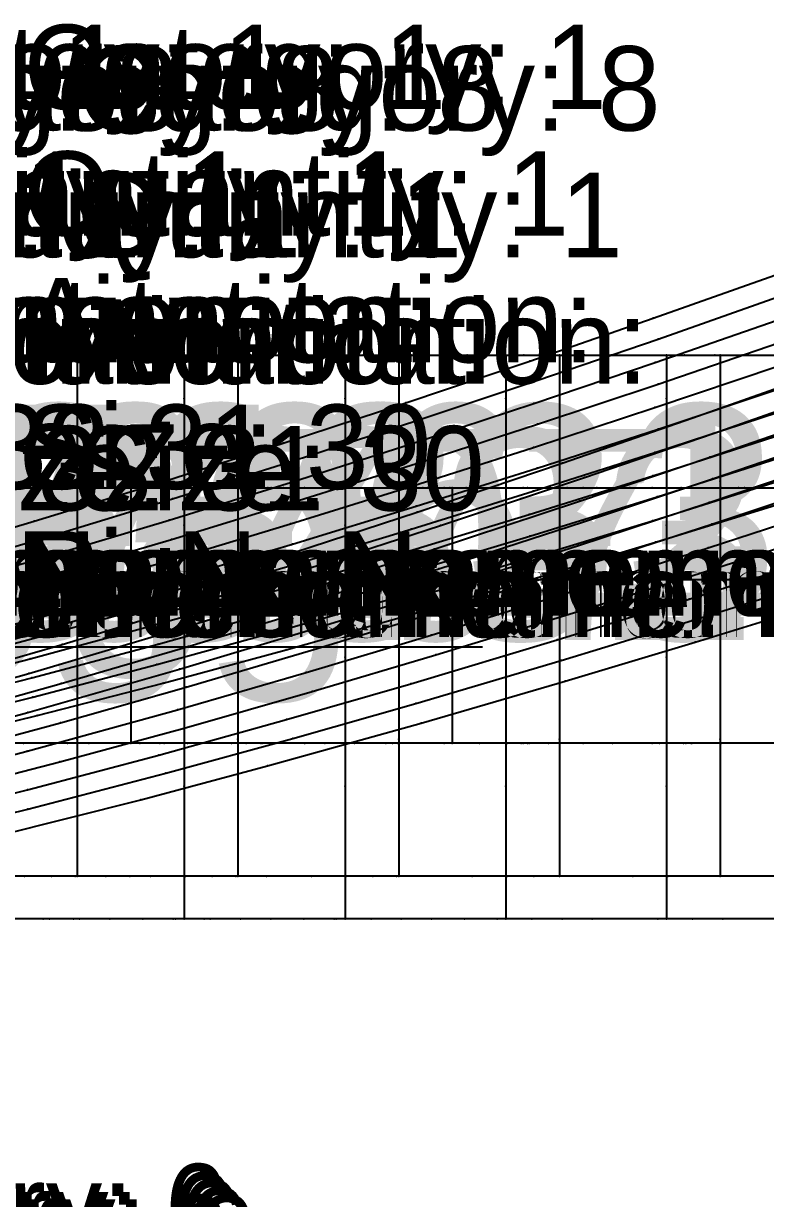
# Model space of a CAD drawing. Extents: x -2408 to 1029, y -526 to 2095.
# Drawn here: x -655.1 to -567.2, y 1499.8 to 1639 of the extents above; entities that cross this region are included whole.
import ezdxf

# ---------------------------------------------------------------- set-up
doc = ezdxf.new("R2010")
doc.units = 0
doc.layers.add('TEXT', color=7, linetype='Continuous')

# ---------------------------------------------------------------- blocks, each defined once
blk = doc.blocks.new('-30')
at = {"layer": '1'}
for points in [[(265.049816, 862.937851), (280.228961, 862.937851), (295.690551, 862.937851), (311.15215, 862.937851), (326.613743, 862.937851), (342.075336, 862.937851), (357.53693, 862.937851), (372.998523, 862.937851)], [(373.938539, 796.135864), (358.470305, 796.135864), (343.002072, 796.135864), (327.873744, 796.135864), (312.405504, 796.135864), (297.001442, 796.135864), (281.533212, 796.135864), (266.529593, 796.135864)], [(-1114.190076, 751.94191), (-1092.013198, 751.94191), (-1076.814892, 751.94191), (-1061.323545, 751.94191), (-1045.571787, 751.94191), (-1029.592137, 751.94191), (-1013.417152, 751.94191), (-997.079352, 751.94191), (-980.611366, 751.94191), (-964.045714, 751.94191), (-947.414953, 751.94191), (-930.753088, 751.94191), (-914.089775, 751.94191), (-897.459017, 751.94191), (-880.893334, 751.94191), (-864.425357, 751.94191), (-848.087603, 751.94191), (-831.912629, 751.94191)], [(-831.912113, 721.699142), (-848.087097, 721.699142), (-864.424898, 721.699142), (-880.892883, 721.699142), (-897.458535, 721.699142), (-914.089296, 721.699142), (-930.751162, 721.699142), (-947.414475, 721.699142), (-964.045232, 721.699142), (-980.610915, 721.699142), (-997.078893, 721.699142), (-1013.416646, 721.699142), (-1029.59162, 721.699142), (-1045.571295, 721.699142), (-1061.323005, 721.699142), (-1076.81434, 721.699142), (-1092.012669, 721.699142), (-1106.885371, 721.699142)]]:
    blk.add_lwpolyline(points, dxfattribs=at)
at = {"layer": '14'}
for points in [[(262.127564, 862.937851), (278.779259, 862.937851), (295.230519, 862.937851), (311.126646, 862.937851), (328.160691, 862.937851), (345.249161, 862.937851), (360.77914, 862.937851), (377.215309, 862.937851)], [(366.870471, 801.215897), (351.951439, 801.215897), (336.068024, 801.215897), (319.824982, 801.215897), (304.404697, 801.215897), (288.227416, 801.215897), (269.265299, 801.215897)], [(-1114.190076, 751.94191), (-1092.013198, 751.94191), (-1076.814892, 751.94191), (-1061.323545, 751.94191), (-1045.571787, 751.94191), (-1029.592137, 751.94191), (-1013.417152, 751.94191), (-997.079352, 751.94191), (-980.611366, 751.94191), (-964.045714, 751.94191), (-947.414953, 751.94191), (-930.753088, 751.94191), (-914.089775, 751.94191), (-897.459017, 751.94191), (-880.893334, 751.94191), (-864.425357, 751.94191), (-848.087603, 751.94191), (-831.912629, 751.94191)], [(-831.912113, 721.699142), (-848.087097, 721.699142), (-864.424898, 721.699142), (-880.892883, 721.699142), (-897.458535, 721.699142), (-914.089296, 721.699142), (-930.751162, 721.699142), (-947.414475, 721.699142), (-964.045232, 721.699142), (-980.610915, 721.699142), (-997.078893, 721.699142), (-1013.416646, 721.699142), (-1029.59162, 721.699142), (-1045.571295, 721.699142), (-1061.323005, 721.699142), (-1076.81434, 721.699142), (-1092.012669, 721.699142), (-1106.885371, 721.699142)]]:
    blk.add_lwpolyline(points, dxfattribs=at)
at = {"layer": '3'}
for p in [(278.779259, 862.937851), (280.228961, 862.937851), (295.230519, 862.937851), (295.690551, 862.937851), (311.126646, 862.937851), (311.15215, 862.937851), (326.613743, 862.937851), (328.160691, 862.937851), (342.075336, 862.937851), (345.249161, 862.937851), (357.53693, 862.937851), (360.77914, 862.937851), (288.227416, 801.215897), (304.404697, 801.215897), (319.824982, 801.215897), (336.068024, 801.215897), (351.951439, 801.215897), (281.533212, 796.135864), (297.001442, 796.135864), (312.405504, 796.135864), (327.873744, 796.135864), (343.002072, 796.135864), (358.470305, 796.135864), (-914.089775, 751.94191), (-914.089775, 751.94191), (-897.459017, 751.94191), (-897.459017, 751.94191), (-880.893334, 751.94191), (-880.893334, 751.94191), (-864.425357, 751.94191), (-864.425357, 751.94191), (-848.087603, 751.94191), (-848.087603, 751.94191), (-930.751162, 721.699142), (-930.751162, 721.699142), (-914.089296, 721.699142), (-914.089296, 721.699142), (-897.458535, 721.699142), (-897.458535, 721.699142), (-880.892883, 721.699142), (-880.892883, 721.699142), (-864.424898, 721.699142), (-864.424898, 721.699142), (-848.087097, 721.699142), (-848.087097, 721.699142)]:
    blk.add_point(p, dxfattribs=at)
at = {"layer": '7'}
for p, q in [((215.32692, 828.394547), (329.993668, 828.394547)), ((-1056.360397, 741.08757), (-819.929733, 741.08757))]:
    blk.add_line(p, q, dxfattribs=at)
at = {"layer": '1'}
for s, p in [('Category: 8', (281.965294, 889.536858)), ('Quantity: 1', (281.965294, 874.536858)), ('Annotation: ', (281.965294, 859.536858)), ('Size: 30', (281.965294, 844.536858)), ('Piece Name: noname', (281.965294, 829.536858)), ('Category: 1', (-930.752125, 796.820526)), ('Quantity: 1', (-930.752125, 781.820526)), ('Annotation: ', (-930.752125, 766.820526)), ('Size: 30', (-930.752125, 751.820526)), ('Piece Name: noname', (-930.752125, 736.820526))]:
    blk.add_text(s, height=10, dxfattribs=at).set_placement(p)
at = {"layer": 'TEXT', "color": 7}
for s, p in [('g07-30', (296.61, 829.2)), ('g06-30', (-926.66, 736.82))]:
    blk.add_text(s, height=25, dxfattribs=at).set_placement(p)
blk = doc.blocks.new(' -30')
at = {"layer": '1'}
blk.add_lwpolyline([(-649.208861, 523.906612), (-633.890515, 525.762597), (-618.92051, 527.71629), (-603.661537, 529.855638), (-588.732149, 532.098872), (-573.547297, 534.538566), (-558.667414, 537.089756), (-543.569914, 539.84678), (-528.749644, 542.724333), (-513.751022, 545.815439), (-499.001795, 549.037525), (-484.120965, 552.4791), (-469.455603, 556.064147), (-454.548477, 559.909352), (-439.976174, 563.854919), (-425.180316, 568.021698), (-410.684444, 572.239876), (-396.225231, 576.580882), (-381.859507, 581.021738)], dxfattribs=at)
at = {"layer": '14'}
blk.add_lwpolyline([(-659.113786, 510.004054), (-643.571804, 511.782803), (-628.045945, 513.703415), (-612.539267, 515.770694), (-597.054901, 517.989429), (-581.59598, 520.364412), (-566.165581, 522.900442), (-550.766837, 525.602311), (-535.40286, 528.474811), (-520.076764, 531.522738), (-504.791664, 534.750885), (-489.550692, 538.164042), (-474.356923, 541.76701), (-457.184765, 546.089388), (-442.170355, 550.084343), (-423.963504, 555.161139), (-406.897577, 560.120217), (-391.526947, 564.736521), (-376.100539, 569.506744)], dxfattribs=at)
at = {"layer": '3'}
for p in [(-396.225231, 576.580882), (-410.684444, 572.239876), (-425.180316, 568.021698), (-439.976174, 563.854919), (-391.526947, 564.736521), (-454.548477, 559.909352), (-406.897577, 560.120217), (-469.455603, 556.064147), (-423.963504, 555.161139), (-442.170355, 550.084343), (-457.184765, 546.089388)]:
    blk.add_point(p, dxfattribs=at)
at = {"layer": '1'}
blk.add_text('Category: 6', height=10, dxfattribs=at).set_placement((-183.792973, 1064.64222))
blk = doc.blocks.new('-31')
at = {"layer": '1'}
for points in [[(280.228961, 862.937851), (295.690551, 862.937851), (311.15215, 862.937851), (326.613743, 862.937851), (342.075336, 862.937851), (357.53693, 862.937851), (372.998523, 862.937851), (389.915314, 862.937851)], [(388.873247, 796.135864), (373.938539, 796.135864), (358.470305, 796.135864), (343.002072, 796.135864), (327.873744, 796.135864), (312.405504, 796.135864), (297.001442, 796.135864), (281.533212, 796.135864)], [(-1123.413024, 751.94191), (-1102.424193, 751.94191), (-1080.742092, 751.94191), (-1058.470714, 751.94191), (-1043.34713, 751.94191), (-1028.038639, 751.94191), (-1012.576089, 751.94191), (-996.990331, 751.94191), (-981.312101, 751.94191), (-965.572287, 751.94191), (-949.803038, 751.94191), (-934.032378, 751.94191), (-918.292531, 751.94191), (-902.614345, 751.94191), (-887.028557, 751.94191), (-871.566055, 751.94191), (-856.257575, 751.94191), (-841.133967, 751.94191)], [(-841.133478, 721.699142), (-856.25706, 721.699142), (-871.56555, 721.699142), (-887.028099, 721.699142), (-902.613857, 721.699142), (-918.292087, 721.699142), (-934.0319, 721.699142), (-949.801149, 721.699142), (-965.571809, 721.699142), (-981.311657, 721.699142), (-996.989843, 721.699142), (-1012.575631, 721.699142), (-1028.038135, 721.699142), (-1043.346616, 721.699142), (-1058.470225, 721.699142), (-1073.378115, 721.699142), (-1095.268179, 721.699142), (-1116.499605, 721.699142)]]:
    blk.add_lwpolyline(points, dxfattribs=at)
at = {"layer": '14'}
for points in [[(278.779259, 862.937851), (295.230519, 862.937851), (311.126646, 862.937851), (328.160691, 862.937851), (345.249161, 862.937851), (360.77914, 862.937851), (377.215309, 862.937851), (377.215309, 847.996178), (377.215309, 832.799586), (377.215309, 817.432813), (377.215309, 801.215897), (366.870471, 801.215897), (351.951439, 801.215897), (336.068024, 801.215897), (319.824982, 801.215897), (304.404697, 801.215897), (288.227416, 801.215897)], [(-1123.413024, 751.94191), (-1102.424193, 751.94191), (-1080.742092, 751.94191), (-1058.470714, 751.94191), (-1043.34713, 751.94191), (-1028.038639, 751.94191), (-1012.576089, 751.94191), (-996.990331, 751.94191), (-981.312101, 751.94191), (-965.572287, 751.94191), (-949.803038, 751.94191), (-934.032378, 751.94191), (-918.292531, 751.94191), (-902.614345, 751.94191), (-887.028557, 751.94191), (-871.566055, 751.94191), (-856.257575, 751.94191), (-841.133967, 751.94191)], [(-841.133478, 721.699142), (-856.25706, 721.699142), (-871.56555, 721.699142), (-887.028099, 721.699142), (-902.613857, 721.699142), (-918.292087, 721.699142), (-934.0319, 721.699142), (-949.801149, 721.699142), (-965.571809, 721.699142), (-981.311657, 721.699142), (-996.989843, 721.699142), (-1012.575631, 721.699142), (-1028.038135, 721.699142), (-1043.346616, 721.699142), (-1058.470225, 721.699142), (-1073.378115, 721.699142), (-1095.268179, 721.699142), (-1116.499605, 721.699142)]]:
    blk.add_lwpolyline(points, dxfattribs=at)
at = {"layer": '2'}
for p in [(377.215309, 862.937851), (377.215309, 801.215897)]:
    blk.add_point(p, dxfattribs=at)
at = {"layer": '3'}
for p in [(295.230519, 862.937851), (295.690551, 862.937851), (311.126646, 862.937851), (311.15215, 862.937851), (326.613743, 862.937851), (328.160691, 862.937851), (342.075336, 862.937851), (345.249161, 862.937851), (357.53693, 862.937851), (360.77914, 862.937851), (372.998523, 862.937851), (377.215309, 847.996178), (377.215309, 832.799586), (377.215309, 817.432813), (304.404697, 801.215897), (319.824982, 801.215897), (336.068024, 801.215897), (351.951439, 801.215897), (366.870471, 801.215897), (297.001442, 796.135864), (312.405504, 796.135864), (327.873744, 796.135864), (343.002072, 796.135864), (358.470305, 796.135864), (373.938539, 796.135864), (-918.292531, 751.94191), (-918.292531, 751.94191), (-902.614345, 751.94191), (-902.614345, 751.94191), (-887.028557, 751.94191), (-887.028557, 751.94191), (-871.566055, 751.94191), (-871.566055, 751.94191), (-856.257575, 751.94191), (-856.257575, 751.94191), (-918.292087, 721.699142), (-918.292087, 721.699142), (-902.613857, 721.699142), (-902.613857, 721.699142), (-887.028099, 721.699142), (-887.028099, 721.699142), (-871.56555, 721.699142), (-871.56555, 721.699142), (-856.25706, 721.699142), (-856.25706, 721.699142)]:
    blk.add_point(p, dxfattribs=at)
at = {"layer": '7'}
for p, q in [((215.32692, 828.394547), (329.993668, 828.394547)), ((-1056.360397, 741.08757), (-819.929733, 741.08757))]:
    blk.add_line(p, q, dxfattribs=at)
at = {"layer": '1'}
for s, p in [('Category: 8', (281.965294, 889.536858)), ('Quantity: 1', (281.965294, 874.536858)), ('Annotation: ', (281.965294, 859.536858)), ('Size: 31', (281.965294, 844.536858)), ('Piece Name: noname', (281.965294, 829.536858)), ('Category: 1', (-949.802113, 796.820526)), ('Quantity: 1', (-949.802113, 781.820526)), ('Annotation: ', (-949.802113, 766.820526)), ('Size: 31', (-949.802113, 751.820526)), ('Piece Name: noname', (-949.802113, 736.820526))]:
    blk.add_text(s, height=10, dxfattribs=at).set_placement(p)
at = {"layer": 'TEXT', "color": 7}
for s, p in [('g07-31', (296.61, 829.2)), ('g06-31', (-945.65, 736.82))]:
    blk.add_text(s, height=25, dxfattribs=at).set_placement(p)
blk = doc.blocks.new(' -31')
at = {"layer": '1'}
blk.add_lwpolyline([(-651.154775, 525.806184), (-635.87252, 527.696718), (-620.652663, 529.727222), (-605.429271, 531.910601), (-590.252871, 534.244037), (-575.102924, 536.734785), (-559.979017, 539.387488), (-544.915761, 542.200264), (-529.85457, 545.188645), (-514.889655, 548.337808), (-499.902464, 551.677656), (-484.878721, 555.219943), (-469.97898, 558.931053), (-455.304402, 562.781466), (-440.500104, 566.855428), (-425.978798, 571.006232), (-411.251189, 575.350242), (-396.56392, 579.82764), (-382.185382, 584.356341)], dxfattribs=at)
at = {"layer": '14'}
blk.add_lwpolyline([(-656.373484, 512.409613), (-640.73598, 514.280458), (-625.116259, 516.301159), (-609.517494, 518.475899), (-593.942802, 520.808865), (-578.395356, 523.304239), (-562.878326, 525.966201), (-547.394831, 528.798939), (-531.94806, 531.806631), (-516.541131, 534.993468), (-501.177216, 538.363629), (-485.859486, 541.921293), (-470.59106, 545.670651), (-454.24103, 549.918212), (-439.194003, 554.031898), (-424.584246, 558.187979), (-407.376708, 563.262602), (-391.867228, 567.987858), (-376.291118, 572.871899)], dxfattribs=at)
at = {"layer": '3'}
for p in [(-396.56392, 579.82764), (-411.251189, 575.350242), (-425.978798, 571.006232), (-391.867228, 567.987858), (-440.500104, 566.855428), (-455.304402, 562.781466), (-407.376708, 563.262602), (-469.97898, 558.931053), (-424.584246, 558.187979), (-439.194003, 554.031898), (-454.24103, 549.918212), (-470.59106, 545.670651)]:
    blk.add_point(p, dxfattribs=at)
at = {"layer": '1'}
blk.add_text('Category: 6', height=10, dxfattribs=at).set_placement((-183.878193, 1063.670692))
blk = doc.blocks.new('-32')
at = {"layer": '1'}
for points in [[(311.15215, 862.937851), (326.613743, 862.937851), (342.075336, 862.937851), (357.53693, 862.937851), (372.998523, 862.937851), (389.915314, 862.937851), (389.915314, 857.800995), (389.915314, 842.804498), (389.915314, 827.142804), (389.915314, 811.875361), (389.915314, 796.135864), (388.873247, 796.135864), (373.938539, 796.135864), (358.470305, 796.135864), (343.002072, 796.135864), (327.873744, 796.135864), (312.405504, 796.135864)], [(-1248.531503, 751.94191), (-1232.212209, 751.94191), (-1213.509337, 751.94191), (-1198.05785, 751.94191), (-1181.494526, 751.94191), (-1163.917442, 751.94191), (-1145.424717, 751.94191), (-1126.114456, 751.94191), (-1106.084764, 751.94191), (-1085.433746, 751.94191), (-1064.259507, 751.94191), (-1042.660152, 751.94191), (-1020.733787, 751.94191), (-998.578515, 751.94191), (-976.292444, 751.94191), (-953.975048, 751.94191), (-931.721682, 751.94191), (-909.631823, 751.94191), (-887.803574, 751.94191), (-866.335077, 751.94191), (-845.32436, 751.94191), (-824.869566, 751.94191)], [(-831.619445, 721.699142), (-852.270461, 721.699142), (-873.444698, 721.699142), (-895.044051, 721.699142), (-916.970415, 721.699142), (-939.125686, 721.699142), (-961.411757, 721.699142), (-983.729153, 721.699142), (-1005.982519, 721.699142), (-1028.072379, 721.699142), (-1049.900629, 721.699142), (-1071.369129, 721.699142), (-1092.379847, 721.699142), (-1112.834644, 721.699142), (-1132.635414, 721.699142), (-1151.684055, 721.699142), (-1169.882461, 721.699142), (-1187.13253, 721.699142), (-1203.336157, 721.699142), (-1218.395238, 721.699142), (-1236.524046, 721.699142), (-1252.211155, 721.699142)]]:
    blk.add_lwpolyline(points, dxfattribs=at)
at = {"layer": '14'}
for points in [[(311.126646, 862.937851), (328.160691, 862.937851), (345.249161, 862.937851), (360.77914, 862.937851), (377.215309, 862.937851), (377.215309, 847.996178), (377.215309, 832.799586), (377.215309, 817.432813), (377.215309, 801.215897), (366.870471, 801.215897), (351.951439, 801.215897), (336.068024, 801.215897), (319.824982, 801.215897), (304.404697, 801.215897)], [(-1248.531503, 751.94191), (-1232.212209, 751.94191), (-1213.509337, 751.94191), (-1198.05785, 751.94191), (-1181.494526, 751.94191), (-1163.917442, 751.94191), (-1145.424717, 751.94191), (-1126.114456, 751.94191), (-1106.084764, 751.94191), (-1085.433746, 751.94191), (-1064.259507, 751.94191), (-1042.660152, 751.94191), (-1020.733787, 751.94191), (-998.578515, 751.94191), (-976.292444, 751.94191), (-953.975048, 751.94191), (-931.721682, 751.94191), (-909.631823, 751.94191), (-887.803574, 751.94191), (-866.335077, 751.94191), (-845.32436, 751.94191), (-824.869566, 751.94191)], [(-831.619445, 721.699142), (-852.270461, 721.699142), (-873.444698, 721.699142), (-895.044051, 721.699142), (-916.970415, 721.699142), (-939.125686, 721.699142), (-961.411757, 721.699142), (-983.729153, 721.699142), (-1005.982519, 721.699142), (-1028.072379, 721.699142), (-1049.900629, 721.699142), (-1071.369129, 721.699142), (-1092.379847, 721.699142), (-1112.834644, 721.699142), (-1132.635414, 721.699142), (-1151.684055, 721.699142), (-1169.882461, 721.699142), (-1187.13253, 721.699142), (-1203.336157, 721.699142), (-1218.395238, 721.699142), (-1236.524046, 721.699142), (-1252.211155, 721.699142)]]:
    blk.add_lwpolyline(points, dxfattribs=at)
at = {"layer": '2'}
for p in [(377.215309, 862.937851), (389.915314, 862.937851), (377.215309, 801.215897), (389.915314, 796.135864)]:
    blk.add_point(p, dxfattribs=at)
at = {"layer": '3'}
for p in [(326.613743, 862.937851), (328.160691, 862.937851), (342.075336, 862.937851), (345.249161, 862.937851), (357.53693, 862.937851), (360.77914, 862.937851), (372.998523, 862.937851), (389.915314, 857.800995), (377.215309, 847.996178), (389.915314, 842.804498), (377.215309, 832.799586), (389.915314, 827.142804), (377.215309, 817.432813), (389.915314, 811.875361), (319.824982, 801.215897), (336.068024, 801.215897), (351.951439, 801.215897), (366.870471, 801.215897), (327.873744, 796.135864), (343.002072, 796.135864), (358.470305, 796.135864), (373.938539, 796.135864), (388.873247, 796.135864), (-909.631823, 751.94191), (-909.631823, 751.94191), (-887.803574, 751.94191), (-887.803574, 751.94191), (-866.335077, 751.94191), (-866.335077, 751.94191), (-845.32436, 751.94191), (-845.32436, 751.94191), (-916.970415, 721.699142), (-916.970415, 721.699142), (-895.044051, 721.699142), (-895.044051, 721.699142), (-873.444698, 721.699142), (-873.444698, 721.699142), (-852.270461, 721.699142), (-852.270461, 721.699142)]:
    blk.add_point(p, dxfattribs=at)
at = {"layer": '7'}
for p, q in [((215.32692, 828.394547), (329.993668, 828.394547)), ((-1056.360397, 741.08757), (-819.929733, 741.08757))]:
    blk.add_line(p, q, dxfattribs=at)
at = {"layer": '1'}
for s, p in [('Category: 8', (281.965294, 889.536858)), ('Quantity: 1', (281.965294, 874.536858)), ('Annotation: ', (281.965294, 859.536858)), ('Size: 32', (281.965294, 844.536858)), ('Piece Name: noname', (281.965294, 829.536858)), ('Category: 1', (-968.852119, 796.820526)), ('Quantity: 1', (-968.852119, 781.820526)), ('Annotation: ', (-968.852119, 766.820526)), ('Size: 32', (-968.852119, 751.820526)), ('Piece Name: noname', (-968.852119, 736.820526))]:
    blk.add_text(s, height=10, dxfattribs=at).set_placement(p)
at = {"layer": 'TEXT', "color": 7}
for s, p in [('g07-32', (296.61, 829.2)), ('g06-32', (-964.38, 736.82))]:
    blk.add_text(s, height=25, dxfattribs=at).set_placement(p)
blk = doc.blocks.new(' -32')
at = {"layer": '1'}
blk.add_lwpolyline([(-649.139851, 528.182656), (-634.150362, 530.111492), (-619.009776, 532.210167), (-604.077291, 534.432251), (-588.982202, 536.836607), (-574.121179, 539.363382), (-559.080352, 542.086794), (-544.303937, 544.929842), (-529.327109, 547.985798), (-514.646935, 551.156349), (-499.744754, 554.557768), (-484.923849, 558.130065), (-470.109178, 561.89478), (-455.145661, 565.896072), (-440.426945, 570.019091), (-425.752029, 574.287012), (-411.111505, 578.68026), (-396.005886, 583.354368), (-381.573016, 587.948533)], dxfattribs=at)
at = {"layer": '14'}
blk.add_lwpolyline([(-657.517396, 514.379515), (-641.780503, 516.307703), (-626.062394, 518.392526), (-610.366238, 520.637565), (-594.69526, 523.046393), (-579.05261, 525.622594), (-563.441513, 528.369741), (-547.865121, 531.291418), (-532.326638, 534.391201), (-516.829273, 537.672665), (-501.376174, 541.139395), (-485.970568, 544.794962), (-470.615604, 548.642953), (-455.067111, 552.753933), (-439.921329, 556.958915), (-425.203463, 561.209014), (-407.855049, 566.400333), (-392.207183, 571.23579), (-376.481646, 576.235103)], dxfattribs=at)
at = {"layer": '3'}
for p in [(-396.005886, 583.354368), (-411.111505, 578.68026), (-425.752029, 574.287012), (-392.207183, 571.23579), (-440.426945, 570.019091), (-455.145661, 565.896072), (-407.855049, 566.400333), (-470.109178, 561.89478), (-425.203463, 561.209014), (-439.921329, 556.958915), (-455.067111, 552.753933), (-470.615604, 548.642953)]:
    blk.add_point(p, dxfattribs=at)
at = {"layer": '1'}
blk.add_text('Category: 6', height=10, dxfattribs=at).set_placement((-183.890915, 1062.856483))
blk = doc.blocks.new('-33')
at = {"layer": '1'}
for points in [[(326.613743, 862.937851), (342.075336, 862.937851), (357.53693, 862.937851), (372.998523, 862.937851), (389.915314, 862.937851), (389.915314, 857.800995), (389.915314, 842.804498), (389.915314, 827.142804), (389.915314, 811.875361), (389.915314, 796.135864), (388.873247, 796.135864), (373.938539, 796.135864), (358.470305, 796.135864), (343.002072, 796.135864), (327.873744, 796.135864)], [(-1247.187721, 751.94191), (-1231.266954, 751.94191), (-1213.160278, 751.94191), (-1193.086281, 751.94191), (-1176.871221, 751.94191), (-1159.764718, 751.94191), (-1141.858993, 751.94191), (-1123.246262, 751.94191), (-1104.018745, 751.94191), (-1084.268661, 751.94191), (-1064.088228, 751.94191), (-1043.569664, 751.94191), (-1022.80519, 751.94191), (-1001.887022, 751.94191), (-980.908639, 751.94191), (-959.959737, 751.94191), (-939.133791, 751.94191), (-918.52302, 751.94191), (-898.21964, 751.94191), (-878.31587, 751.94191), (-858.903928, 751.94191), (-840.07603, 751.94191)], [(-833.945249, 721.699142), (-852.557982, 721.699142), (-871.785501, 721.699142), (-891.535587, 721.699142), (-911.716022, 721.699142), (-932.234587, 721.699142), (-952.999062, 721.699142), (-973.917231, 721.699142), (-994.895614, 721.699142), (-1015.844515, 721.699142), (-1036.67046, 721.699142), (-1057.28123, 721.699142), (-1077.584608, 721.699142), (-1097.488376, 721.699142), (-1116.900317, 721.699142), (-1135.728212, 721.699142), (-1153.879844, 721.699142), (-1171.262995, 721.699142), (-1187.785419, 721.699142), (-1203.354985, 721.699142), (-1222.472649, 721.699142), (-1239.513755, 721.699142)]]:
    blk.add_lwpolyline(points, dxfattribs=at)
at = {"layer": '14'}
for points in [[(328.160691, 862.937851), (345.249161, 862.937851), (360.77914, 862.937851), (377.215309, 862.937851), (377.215309, 847.996178), (377.215309, 832.799586), (377.215309, 817.432813), (377.215309, 801.215897), (366.870471, 801.215897), (351.951439, 801.215897), (336.068024, 801.215897), (319.824982, 801.215897)], [(-1247.187721, 751.94191), (-1231.266954, 751.94191), (-1213.160278, 751.94191), (-1193.086281, 751.94191), (-1176.871221, 751.94191), (-1159.764718, 751.94191), (-1141.858993, 751.94191), (-1123.246262, 751.94191), (-1104.018745, 751.94191), (-1084.268661, 751.94191), (-1064.088228, 751.94191), (-1043.569664, 751.94191), (-1022.80519, 751.94191), (-1001.887022, 751.94191), (-980.908639, 751.94191), (-959.959737, 751.94191), (-939.133791, 751.94191), (-918.52302, 751.94191), (-898.21964, 751.94191), (-878.31587, 751.94191), (-858.903928, 751.94191), (-840.07603, 751.94191)], [(-833.945249, 721.699142), (-852.557982, 721.699142), (-871.785501, 721.699142), (-891.535587, 721.699142), (-911.716022, 721.699142), (-932.234587, 721.699142), (-952.999062, 721.699142), (-973.917231, 721.699142), (-994.895614, 721.699142), (-1015.844515, 721.699142), (-1036.67046, 721.699142), (-1057.28123, 721.699142), (-1077.584608, 721.699142), (-1097.488376, 721.699142), (-1116.900317, 721.699142), (-1135.728212, 721.699142), (-1153.879844, 721.699142), (-1171.262995, 721.699142), (-1187.785419, 721.699142), (-1203.354985, 721.699142), (-1222.472649, 721.699142), (-1239.513755, 721.699142)]]:
    blk.add_lwpolyline(points, dxfattribs=at)
at = {"layer": '2'}
for p in [(377.215309, 862.937851), (389.915314, 862.937851), (377.215309, 801.215897), (389.915314, 796.135864)]:
    blk.add_point(p, dxfattribs=at)
at = {"layer": '3'}
for p in [(342.075336, 862.937851), (345.249161, 862.937851), (357.53693, 862.937851), (360.77914, 862.937851), (372.998523, 862.937851), (389.915314, 857.800995), (377.215309, 847.996178), (389.915314, 842.804498), (377.215309, 832.799586), (389.915314, 827.142804), (377.215309, 817.432813), (389.915314, 811.875361), (336.068024, 801.215897), (351.951439, 801.215897), (366.870471, 801.215897), (343.002072, 796.135864), (358.470305, 796.135864), (373.938539, 796.135864), (388.873247, 796.135864), (-918.52302, 751.94191), (-918.52302, 751.94191), (-898.21964, 751.94191), (-898.21964, 751.94191), (-878.31587, 751.94191), (-878.31587, 751.94191), (-858.903928, 751.94191), (-858.903928, 751.94191), (-911.716022, 721.699142), (-911.716022, 721.699142), (-891.535587, 721.699142), (-891.535587, 721.699142), (-871.785501, 721.699142), (-871.785501, 721.699142), (-852.557982, 721.699142), (-852.557982, 721.699142)]:
    blk.add_point(p, dxfattribs=at)
at = {"layer": '7'}
blk.add_line((-1056.360397, 741.08757), (-819.929733, 741.08757), dxfattribs=at)
at = {"layer": '1'}
for s, p in [('Category: 8', (281.965294, 889.536858)), ('Quantity: 1', (281.965294, 874.536858)), ('Annotation: ', (281.965294, 859.536858)), ('Piece Name: noname', (281.965294, 829.536858)), ('Category: 1', (-987.902107, 796.820526)), ('Quantity: 1', (-987.902107, 781.820526)), ('Annotation: ', (-987.902107, 766.820526)), ('Piece Name: noname', (-987.902107, 736.820526))]:
    blk.add_text(s, height=10, dxfattribs=at).set_placement(p)
at = {"layer": 'TEXT', "color": 7}
for s, p in [('g07-33', (296.61, 829.2)), ('g06-33', (-983.58, 736.82))]:
    blk.add_text(s, height=25, dxfattribs=at).set_placement(p)
blk = doc.blocks.new(' -33')
at = {"layer": '1'}
blk.add_lwpolyline([(-649.990129, 530.206271), (-634.87659, 532.200036), (-619.678619, 534.361611), (-604.621843, 536.66174), (-589.472142, 539.139281), (-574.486704, 541.754952), (-559.394069, 544.55936), (-544.493424, 547.499871), (-529.467563, 550.642369), (-514.66381, 553.916632), (-499.714941, 557.407314), (-485.140691, 560.995245), (-470.280658, 564.846675), (-455.354853, 568.910384), (-440.591216, 573.115335), (-425.866914, 577.467939), (-411.182583, 581.942757), (-396.535575, 586.537491), (-382.080709, 591.199452)], dxfattribs=at)
at = {"layer": '14'}
blk.add_lwpolyline([(-654.69599, 516.820569), (-638.864855, 518.845875), (-623.05426, 521.035824), (-607.26745, 523.393327), (-591.507635, 525.921302), (-575.778022, 528.622667), (-560.081877, 531.500329), (-544.422408, 534.557207), (-528.802823, 537.79622), (-513.226389, 541.220273), (-497.696293, 544.83229), (-482.215802, 548.635178), (-466.788106, 552.631858), (-452.056865, 556.645528), (-436.889886, 560.966422), (-422.215828, 565.304088), (-405.021057, 570.560294), (-389.645603, 575.405498), (-374.417217, 580.335224)], dxfattribs=at)
at = {"layer": '3'}
for p in [(-396.535575, 586.537491), (-411.182583, 581.942757), (-425.866914, 577.467939), (-389.645603, 575.405498), (-440.591216, 573.115335), (-405.021057, 570.560294), (-455.354853, 568.910384), (-422.215828, 565.304088), (-470.280658, 564.846675), (-436.889886, 560.966422), (-452.056865, 556.645528), (-466.788106, 552.631858)]:
    blk.add_point(p, dxfattribs=at)
at = {"layer": '1'}
blk.add_text('Category: 6', height=10, dxfattribs=at).set_placement((-183.856316, 1062.000656))
blk = doc.blocks.new('-34')
at = {"layer": '1'}
for points in [[(342.075336, 862.937851), (357.53693, 862.937851), (372.998523, 862.937851), (389.915314, 862.937851), (389.915314, 857.800995), (389.915314, 842.804498), (389.915314, 827.142804), (389.915314, 811.875361), (389.915314, 796.135864), (388.873247, 796.135864), (373.938539, 796.135864), (358.470305, 796.135864), (343.002072, 796.135864)], [(-1249.687567, 751.94191), (-1230.729139, 751.94191), (-1213.298577, 751.94191), (-1194.077439, 751.94191), (-1178.609608, 751.94191), (-1162.336014, 751.94191), (-1145.342988, 751.94191), (-1127.716863, 751.94191), (-1109.543971, 751.94191), (-1090.910644, 751.94191), (-1071.903216, 751.94191), (-1052.608018, 751.94191), (-1033.111383, 751.94191), (-1013.499643, 751.94191), (-993.860274, 751.94191), (-974.277315, 751.94191), (-954.838242, 751.94191), (-935.629386, 751.94191), (-916.737079, 751.94191), (-898.247652, 751.94191), (-880.247437, 751.94191), (-862.822765, 751.94191), (-846.059967, 751.94191), (-830.045376, 751.94191)], [(-835.294658, 721.699142), (-851.568252, 721.699142), (-868.561278, 721.699142), (-886.187404, 721.699142), (-904.360296, 721.699142), (-922.993622, 721.699142), (-942.00105, 721.699142), (-961.296248, 721.699142), (-980.792884, 721.699142), (-1000.404624, 721.699142), (-1020.043993, 721.699142), (-1039.626952, 721.699142), (-1059.066025, 721.699142), (-1078.27488, 721.699142), (-1097.167187, 721.699142), (-1115.656614, 721.699142), (-1133.656829, 721.699142), (-1151.081501, 721.699142), (-1167.844299, 721.699142), (-1183.85889, 721.699142), (-1199.038944, 721.699142), (-1217.831649, 721.699142), (-1234.782566, 721.699142), (-1249.687156, 721.699142)]]:
    blk.add_lwpolyline(points, dxfattribs=at)
at = {"layer": '14'}
for points in [[(345.249161, 862.937851), (360.77914, 862.937851), (377.215309, 862.937851), (377.215309, 847.996178), (377.215309, 832.799586), (377.215309, 817.432813), (377.215309, 801.215897), (366.870471, 801.215897), (351.951439, 801.215897), (336.068024, 801.215897)], [(-1249.687567, 751.94191), (-1230.729139, 751.94191), (-1213.298577, 751.94191), (-1194.077439, 751.94191), (-1178.609608, 751.94191), (-1162.336014, 751.94191), (-1145.342988, 751.94191), (-1127.716863, 751.94191), (-1109.543971, 751.94191), (-1090.910644, 751.94191), (-1071.903216, 751.94191), (-1052.608018, 751.94191), (-1033.111383, 751.94191), (-1013.499643, 751.94191), (-993.860274, 751.94191), (-974.277315, 751.94191), (-954.838242, 751.94191), (-935.629386, 751.94191), (-916.737079, 751.94191), (-898.247652, 751.94191), (-880.247437, 751.94191), (-862.822765, 751.94191), (-846.059967, 751.94191), (-830.045376, 751.94191)], [(-835.294658, 721.699142), (-851.568252, 721.699142), (-868.561278, 721.699142), (-886.187404, 721.699142), (-904.360296, 721.699142), (-922.993622, 721.699142), (-942.00105, 721.699142), (-961.296248, 721.699142), (-980.792884, 721.699142), (-1000.404624, 721.699142), (-1020.043993, 721.699142), (-1039.626952, 721.699142), (-1059.066025, 721.699142), (-1078.27488, 721.699142), (-1097.167187, 721.699142), (-1115.656614, 721.699142), (-1133.656829, 721.699142), (-1151.081501, 721.699142), (-1167.844299, 721.699142), (-1183.85889, 721.699142), (-1199.038944, 721.699142), (-1217.831649, 721.699142), (-1234.782566, 721.699142), (-1249.687156, 721.699142)]]:
    blk.add_lwpolyline(points, dxfattribs=at)
at = {"layer": '2'}
for p in [(377.215309, 862.937851), (389.915314, 862.937851), (377.215309, 801.215897), (389.915314, 796.135864)]:
    blk.add_point(p, dxfattribs=at)
at = {"layer": '3'}
for p in [(357.53693, 862.937851), (360.77914, 862.937851), (372.998523, 862.937851), (389.915314, 857.800995), (377.215309, 847.996178), (389.915314, 842.804498), (377.215309, 832.799586), (389.915314, 827.142804), (377.215309, 817.432813), (389.915314, 811.875361), (351.951439, 801.215897), (366.870471, 801.215897), (358.470305, 796.135864), (373.938539, 796.135864), (388.873247, 796.135864), (-916.737079, 751.94191), (-916.737079, 751.94191), (-898.247652, 751.94191), (-898.247652, 751.94191), (-880.247437, 751.94191), (-880.247437, 751.94191), (-862.822765, 751.94191), (-862.822765, 751.94191), (-846.059967, 751.94191), (-846.059967, 751.94191), (-922.993622, 721.699142), (-922.993622, 721.699142), (-904.360296, 721.699142), (-904.360296, 721.699142), (-886.187404, 721.699142), (-886.187404, 721.699142), (-868.561278, 721.699142), (-868.561278, 721.699142), (-851.568252, 721.699142), (-851.568252, 721.699142)]:
    blk.add_point(p, dxfattribs=at)
at = {"layer": '7'}
blk.add_line((-1056.360397, 741.08757), (-819.929733, 741.08757), dxfattribs=at)
at = {"layer": '1'}
for p in [(281.965294, 829.536858), (-1006.952133, 736.820526)]:
    blk.add_text('Piece Name: noname', height=10, dxfattribs=at).set_placement(p)
at = {"layer": 'TEXT', "color": 7}
for s, p in [('g07-34', (296.61, 829.2)), ('g06-34', (-1002.78, 736.82))]:
    blk.add_text(s, height=25, dxfattribs=at).set_placement(p)
blk = doc.blocks.new(' -34')
at = {"layer": '1'}
blk.add_lwpolyline([(-647.039377, 532.7259), (-631.96861, 534.801667), (-617.000187, 537.021439), (-601.984106, 539.409805), (-587.066038, 541.945993), (-572.11953, 544.653666), (-557.260277, 547.514416), (-542.397202, 550.548084), (-527.605879, 553.741685), (-512.839007, 557.107352), (-498.125376, 560.641724), (-483.576454, 564.319484), (-468.950999, 568.203136), (-454.080786, 572.34349), (-439.550443, 576.567813), (-425.142597, 580.902553), (-410.686819, 585.376287), (-396.269689, 589.97212), (-381.667673, 594.771247)], dxfattribs=at)
at = {"layer": '14'}
blk.add_lwpolyline([(-659.793142, 518.29591), (-643.858401, 520.337165), (-627.944424, 522.549602), (-612.054453, 524.93548), (-596.191784, 527.49705), (-580.359642, 530.236575), (-564.561326, 533.156303), (-548.800057, 536.258498), (-533.079135, 539.545409), (-517.401782, 543.0193), (-501.771298, 546.682419), (-486.190923, 550.537026), (-470.663901, 554.585382), (-452.853805, 559.489822), (-437.587211, 563.90455), (-422.804921, 568.338224), (-405.470242, 573.712695), (-389.958744, 578.668471), (-374.585747, 583.71206)], dxfattribs=at)
at = {"layer": '3'}
for p in [(-396.269689, 589.97212), (-410.686819, 585.376287), (-425.142597, 580.902553), (-389.958744, 578.668471), (-439.550443, 576.567813), (-405.470242, 573.712695), (-454.080786, 572.34349), (-468.950999, 568.203136), (-422.804921, 568.338224), (-437.587211, 563.90455), (-452.853805, 559.489822), (-470.663901, 554.585382)]:
    blk.add_point(p, dxfattribs=at)
at = {"layer": '1'}
blk.add_text('Category: 6', height=10, dxfattribs=at).set_placement((-183.856564, 1061.177269))
blk = doc.blocks.new('-35')
at = {"layer": '1'}
for points in [[(357.53693, 862.937851), (372.998523, 862.937851), (389.915314, 862.937851), (389.915314, 857.800995), (389.915314, 842.804498), (389.915314, 827.142804), (389.915314, 811.875361), (389.915314, 796.135864), (388.873247, 796.135864), (373.938539, 796.135864), (358.470305, 796.135864)], [(-1115.855149, 751.94191), (-1098.367142, 751.94191), (-1080.557355, 751.94191), (-1062.506235, 751.94191), (-1044.294227, 751.94191), (-1026.002846, 751.94191), (-1007.710398, 751.94191), (-989.498396, 751.94191), (-971.447284, 751.94191), (-953.637507, 751.94191), (-936.149512, 751.94191), (-919.063742, 751.94191), (-902.460643, 751.94191), (-886.42066, 751.94191), (-871.024239, 751.94191), (-851.635814, 751.94191), (-833.725198, 751.94191)], [(-833.724731, 721.699142), (-851.635342, 721.699142), (-871.023768, 721.699142), (-886.420195, 721.699142), (-902.460186, 721.699142), (-919.063312, 721.699142), (-936.149093, 721.699142), (-953.6371, 721.699142), (-971.446887, 721.699142), (-989.498007, 721.699142), (-1007.710015, 721.699142), (-1026.001396, 721.699142), (-1044.293844, 721.699142), (-1062.505846, 721.699142), (-1080.556958, 721.699142), (-1098.366734, 721.699142), (-1115.85473, 721.699142)]]:
    blk.add_lwpolyline(points, dxfattribs=at)
at = {"layer": '14'}
for points in [[(360.77914, 862.937851), (377.215309, 862.937851), (377.215309, 847.996178), (377.215309, 832.799586), (377.215309, 817.432813), (377.215309, 801.215897), (366.870471, 801.215897)], [(-1115.855149, 751.94191), (-1098.367142, 751.94191), (-1080.557355, 751.94191), (-1062.506235, 751.94191), (-1044.294227, 751.94191), (-1026.002846, 751.94191), (-1007.710398, 751.94191), (-989.498396, 751.94191), (-971.447284, 751.94191), (-953.637507, 751.94191), (-936.149512, 751.94191), (-919.063742, 751.94191), (-902.460643, 751.94191), (-886.42066, 751.94191), (-871.024239, 751.94191), (-851.635814, 751.94191), (-833.725198, 751.94191)], [(-833.724731, 721.699142), (-851.635342, 721.699142), (-871.023768, 721.699142), (-886.420195, 721.699142), (-902.460186, 721.699142), (-919.063312, 721.699142), (-936.149093, 721.699142), (-953.6371, 721.699142), (-971.446887, 721.699142), (-989.498007, 721.699142), (-1007.710015, 721.699142), (-1026.001396, 721.699142), (-1044.293844, 721.699142), (-1062.505846, 721.699142), (-1080.556958, 721.699142), (-1098.366734, 721.699142), (-1115.85473, 721.699142)]]:
    blk.add_lwpolyline(points, dxfattribs=at)
at = {"layer": '2'}
for p in [(377.215309, 862.937851), (389.915314, 862.937851), (377.215309, 801.215897), (389.915314, 796.135864)]:
    blk.add_point(p, dxfattribs=at)
at = {"layer": '3'}
for p in [(372.998523, 862.937851), (389.915314, 857.800995), (377.215309, 847.996178), (389.915314, 842.804498), (377.215309, 832.799586), (389.915314, 827.142804), (377.215309, 817.432813), (389.915314, 811.875361), (373.938539, 796.135864), (388.873247, 796.135864), (-919.063742, 751.94191), (-919.063742, 751.94191), (-902.460643, 751.94191), (-902.460643, 751.94191), (-886.42066, 751.94191), (-886.42066, 751.94191), (-871.024239, 751.94191), (-871.024239, 751.94191), (-851.635814, 751.94191), (-851.635814, 751.94191), (-919.063312, 721.699142), (-919.063312, 721.699142), (-902.460186, 721.699142), (-902.460186, 721.699142), (-886.420195, 721.699142), (-886.420195, 721.699142), (-871.023768, 721.699142), (-871.023768, 721.699142), (-851.635342, 721.699142), (-851.635342, 721.699142)]:
    blk.add_point(p, dxfattribs=at)
at = {"layer": '7'}
blk.add_line((-1056.360397, 741.08757), (-819.929733, 741.08757), dxfattribs=at)
at = {"layer": '1'}
for p in [(281.965294, 829.536858), (-1026.002121, 736.820526)]:
    blk.add_text('Piece Name: noname', height=10, dxfattribs=at).set_placement(p)
at = {"layer": 'TEXT', "color": 7}
for s, p in [('g07-35', (296.61, 829.2)), ('g06-35', (-1022, 736.82))]:
    blk.add_text(s, height=25, dxfattribs=at).set_placement(p)
blk = doc.blocks.new(' -35')
at = {"layer": '1'}
blk.add_lwpolyline([(-660.259363, 533.132611), (-645.339638, 535.103503), (-630.382527, 537.238837), (-615.507591, 539.523215), (-600.604739, 541.975184), (-585.782302, 544.578682), (-570.948097, 547.351505), (-556.186379, 550.279823), (-541.434487, 553.377812), (-526.742249, 556.636891), (-512.0854, 560.06372), (-497.471724, 563.658783), (-482.900685, 567.425697), (-468.376014, 571.365136), (-453.663837, 575.541579), (-439.233095, 579.81136), (-424.572947, 584.296552), (-410.216755, 588.811522), (-395.898749, 593.445238), (-381.5822, 598.21712)], dxfattribs=at)
at = {"layer": '14'}
blk.add_lwpolyline([(-654.424583, 521.07714), (-638.598425, 523.21932), (-622.794787, 525.536175), (-607.016895, 528.029239), (-591.2679, 530.700055), (-575.550973, 533.550165), (-559.869285, 536.58111), (-544.226004, 539.794431), (-528.624284, 543.191674), (-513.067332, 546.774372), (-497.558298, 550.54407), (-482.100355, 554.50231), (-466.696671, 558.650632), (-451.818854, 562.854263), (-436.681701, 567.316264), (-422.040011, 571.785587), (-404.887031, 577.190707), (-389.552192, 582.164579), (-374.366956, 587.217694)], dxfattribs=at)
at = {"layer": '3'}
for p in [(-395.898749, 593.445238), (-410.216755, 588.811522), (-424.572947, 584.296552), (-389.552192, 582.164579), (-439.233095, 579.81136), (-404.887031, 577.190707), (-453.663837, 575.541579), (-468.376014, 571.365136), (-422.040011, 571.785587), (-436.681701, 567.316264), (-451.818854, 562.854263), (-466.696671, 558.650632)]:
    blk.add_point(p, dxfattribs=at)
blk = doc.blocks.new('-36')
at = {"layer": '1'}
for points in [[(-1117.561746, 751.94191), (-1101.146243, 751.94191), (-1084.482193, 751.94191), (-1067.644193, 751.94191), (-1050.706785, 751.94191), (-1033.745518, 751.94191), (-1016.832967, 751.94191), (-1000.04468, 751.94191), (-983.455217, 751.94191), (-967.139136, 751.94191), (-951.170998, 751.94191), (-935.62536, 751.94191), (-920.576781, 751.94191), (-901.414071, 751.94191), (-883.444305, 751.94191), (-866.844215, 751.94191), (-851.790535, 751.94191), (-835.417329, 751.94191)], [(-838.45962, 721.699142), (-855.398901, 721.699142), (-870.855744, 721.699142), (-887.814807, 721.699142), (-906.099384, 721.699142), (-925.532728, 721.699142), (-940.755288, 721.699142), (-956.450056, 721.699142), (-972.542471, 721.699142), (-988.957974, 721.699142), (-1005.622024, 721.699142), (-1022.460024, 721.699142), (-1039.397433, 721.699142), (-1056.358699, 721.699142), (-1073.271251, 721.699142), (-1090.059538, 721.699142), (-1106.649001, 721.699142)]]:
    blk.add_lwpolyline(points, dxfattribs=at)
at = {"layer": '14'}
for points in [[(-1117.561746, 751.94191), (-1101.146243, 751.94191), (-1084.482193, 751.94191), (-1067.644193, 751.94191), (-1050.706785, 751.94191), (-1033.745518, 751.94191), (-1016.832967, 751.94191), (-1000.04468, 751.94191), (-983.455217, 751.94191), (-967.139136, 751.94191), (-951.170998, 751.94191), (-935.62536, 751.94191), (-920.576781, 751.94191), (-901.414071, 751.94191), (-883.444305, 751.94191), (-866.844215, 751.94191), (-851.790535, 751.94191), (-835.417329, 751.94191)], [(-838.45962, 721.699142), (-855.398901, 721.699142), (-870.855744, 721.699142), (-887.814807, 721.699142), (-906.099384, 721.699142), (-925.532728, 721.699142), (-940.755288, 721.699142), (-956.450056, 721.699142), (-972.542471, 721.699142), (-988.957974, 721.699142), (-1005.622024, 721.699142), (-1022.460024, 721.699142), (-1039.397433, 721.699142), (-1056.358699, 721.699142), (-1073.271251, 721.699142), (-1090.059538, 721.699142), (-1106.649001, 721.699142)]]:
    blk.add_lwpolyline(points, dxfattribs=at)
at = {"layer": '3'}
for p in [(-920.576781, 751.94191), (-920.576781, 751.94191), (-901.414071, 751.94191), (-901.414071, 751.94191), (-883.444305, 751.94191), (-883.444305, 751.94191), (-866.844215, 751.94191), (-866.844215, 751.94191), (-851.790535, 751.94191), (-851.790535, 751.94191), (-925.532728, 721.699142), (-925.532728, 721.699142), (-906.099384, 721.699142), (-906.099384, 721.699142), (-887.814807, 721.699142), (-887.814807, 721.699142), (-870.855744, 721.699142), (-870.855744, 721.699142), (-855.398901, 721.699142), (-855.398901, 721.699142)]:
    blk.add_point(p, dxfattribs=at)
at = {"layer": '7'}
blk.add_line((-1056.360397, 741.08757), (-819.929733, 741.08757), dxfattribs=at)
at = {"layer": '1'}
for p in [(281.965294, 829.536858), (-1045.052109, 736.820526)]:
    blk.add_text('Piece Name: noname', height=10, dxfattribs=at).set_placement(p)
at = {"layer": 'TEXT', "color": 7}
blk.add_text('g07-36', height=25, dxfattribs=at).set_placement((296.61, 829.2))
blk = doc.blocks.new(' -36')
at = {"layer": '1'}
blk.add_lwpolyline([(-646.858475, 537.039082), (-631.804615, 539.230203), (-616.847109, 541.574136), (-601.845353, 544.094194), (-586.943159, 546.767415), (-572.00838, 549.618569), (-557.169704, 552.624434), (-542.316224, 555.808685), (-527.549605, 559.150774), (-512.790974, 562.669375), (-498.105339, 566.350984), (-483.388795, 570.225281), (-468.793992, 574.252445), (-453.947079, 578.537024), (-439.448087, 582.895372), (-425.078405, 587.357134), (-410.654085, 591.957429), (-396.268416, 596.676349), (-381.719951, 601.589449)], dxfattribs=at)
at = {"layer": '14'}
blk.add_lwpolyline([(-659.514897, 522.518978), (-643.584793, 524.674377), (-627.677549, 527.011471), (-611.796363, 529.531125), (-595.944414, 532.23421), (-580.124937, 535.121586), (-564.34111, 538.194123), (-548.59613, 541.452686), (-532.893195, 544.898144), (-517.235502, 548.531362), (-501.626248, 552.353208), (-486.068632, 556.364546), (-470.56585, 560.566246), (-452.610645, 565.692518), (-437.374367, 570.249362), (-422.625057, 574.815658), (-405.333042, 580.34016), (-389.86307, 585.425591), (-374.534244, 590.593536)], dxfattribs=at)
at = {"layer": '3'}
for p in [(-396.268416, 596.676349), (-410.654085, 591.957429), (-425.078405, 587.357134), (-389.86307, 585.425591), (-439.448087, 582.895372), (-405.333042, 580.34016), (-453.947079, 578.537024), (-468.793992, 574.252445), (-422.625057, 574.815658), (-437.374367, 570.249362), (-452.610645, 565.692518), (-470.56585, 560.566246)]:
    blk.add_point(p, dxfattribs=at)
blk = doc.blocks.new('-37')
at = {"layer": '1'}
for points in [[(-1110.673654, 751.94191), (-1095.264145, 751.94191), (-1079.717312, 751.94191), (-1064.102726, 751.94191), (-1048.487226, 751.94191), (-1032.940399, 751.94191), (-1017.530917, 751.94191), (-1002.327453, 751.94191), (-987.398645, 751.94191), (-968.039617, 751.94191), (-949.45376, 751.94191), (-931.80392, 751.94191), (-915.252813, 751.94191), (-899.96328, 751.94191), (-882.873373, 751.94191), (-868.326902, 751.94191), (-852.840152, 751.94191), (-841.852188, 751.94191)], [(-841.852188, 721.699142), (-860.951843, 721.699142), (-876.731436, 721.699142), (-892.842103, 721.699142), (-911.305456, 721.699142), (-927.556428, 721.699142), (-944.946865, 721.699142), (-963.313984, 721.699142), (-982.495003, 721.699142), (-1002.327142, 721.699142), (-1017.530616, 721.699142), (-1032.940124, 721.699142), (-1048.486957, 721.699142), (-1064.101543, 721.699142), (-1079.717043, 721.699142), (-1095.263871, 721.699142), (-1110.673352, 721.699142)]]:
    blk.add_lwpolyline(points, dxfattribs=at)
at = {"layer": '14'}
for points in [[(-1110.673654, 751.94191), (-1095.264145, 751.94191), (-1079.717312, 751.94191), (-1064.102726, 751.94191), (-1048.487226, 751.94191), (-1032.940399, 751.94191), (-1017.530917, 751.94191), (-1002.327453, 751.94191), (-987.398645, 751.94191), (-968.039617, 751.94191), (-949.45376, 751.94191), (-931.80392, 751.94191), (-915.252813, 751.94191), (-899.96328, 751.94191), (-882.873373, 751.94191), (-868.326902, 751.94191), (-852.840152, 751.94191), (-841.852188, 751.94191)], [(-841.852188, 721.699142), (-860.951843, 721.699142), (-876.731436, 721.699142), (-892.842103, 721.699142), (-911.305456, 721.699142), (-927.556428, 721.699142), (-944.946865, 721.699142), (-963.313984, 721.699142), (-982.495003, 721.699142), (-1002.327142, 721.699142), (-1017.530616, 721.699142), (-1032.940124, 721.699142), (-1048.486957, 721.699142), (-1064.101543, 721.699142), (-1079.717043, 721.699142), (-1095.263871, 721.699142), (-1110.673352, 721.699142)]]:
    blk.add_lwpolyline(points, dxfattribs=at)
at = {"layer": '3'}
for p in [(-915.252813, 751.94191), (-915.252813, 751.94191), (-899.96328, 751.94191), (-899.96328, 751.94191), (-882.873373, 751.94191), (-882.873373, 751.94191), (-868.326902, 751.94191), (-868.326902, 751.94191), (-852.840152, 751.94191), (-852.840152, 751.94191), (-927.556428, 721.699142), (-927.556428, 721.699142), (-911.305456, 721.699142), (-911.305456, 721.699142), (-892.842103, 721.699142), (-892.842103, 721.699142), (-876.731436, 721.699142), (-876.731436, 721.699142), (-860.951843, 721.699142), (-860.951843, 721.699142)]:
    blk.add_point(p, dxfattribs=at)
at = {"layer": '7'}
blk.add_line((-1241.902084, 741.08757), (-886.302185, 741.08757), dxfattribs=at)
at = {"layer": '1'}
blk.add_text('Piece Name: noname', height=10, dxfattribs=at).set_placement((281.965294, 829.536858))
blk = doc.blocks.new(' -37')
at = {"layer": '1'}
blk.add_lwpolyline([(-660.080198, 537.350328), (-645.159821, 539.428998), (-630.22631, 541.678579), (-615.355772, 544.088088), (-600.473925, 546.670138), (-585.660938, 549.411393), (-570.845236, 552.325627), (-556.097707, 555.399624), (-541.362303, 558.645732), (-526.688375, 562.053785), (-512.046931, 565.630714), (-497.454778, 569.373538), (-482.723423, 573.336234), (-468.222901, 577.419735), (-453.541508, 581.736397), (-439.135533, 586.141028), (-424.52294, 590.752445), (-410.191594, 595.394919), (-395.898429, 600.152824), (-381.643115, 605.033216)], dxfattribs=at)
at = {"layer": '14'}
blk.add_lwpolyline([(-654.143923, 525.337697), (-638.323186, 527.596756), (-622.527142, 530.040428), (-606.758836, 532.668897), (-591.021388, 535.482334), (-575.317898, 538.480915), (-559.651488, 541.66481), (-544.02522, 545.034202), (-528.442214, 548.589263), (-512.905572, 552.330166), (-497.418413, 556.257082), (-481.983801, 560.370195), (-466.604857, 564.669676), (-451.575449, 569.067903), (-436.468919, 573.670386), (-421.860402, 578.270696), (-404.750193, 583.82387), (-389.456867, 588.925581), (-374.315692, 594.101211)], dxfattribs=at)
at = {"layer": '3'}
for p in [(-395.898429, 600.152824), (-410.191594, 595.394919), (-424.52294, 590.752445), (-389.456867, 588.925581), (-439.135533, 586.141028), (-404.750193, 583.82387), (-453.541508, 581.736397), (-421.860402, 578.270696), (-468.222901, 577.419735), (-436.468919, 573.670386), (-451.575449, 569.067903), (-466.604857, 564.669676)]:
    blk.add_point(p, dxfattribs=at)
blk = doc.blocks.new(' -38')
at = {"layer": '1'}
blk.add_lwpolyline([(-646.668726, 541.35564), (-631.636575, 543.661209), (-616.686515, 546.12977), (-601.703963, 548.780482), (-586.814419, 551.591128), (-571.896253, 554.584631), (-557.075061, 557.73593), (-542.236059, 561.069564), (-527.491154, 564.560448), (-512.745739, 568.23069), (-498.085054, 572.059867), (-483.200739, 576.134396), (-468.633512, 580.305464), (-453.814995, 584.732417), (-439.344134, 589.225314), (-425.018829, 593.811516), (-410.622658, 598.538997), (-396.265102, 603.38172), (-381.776276, 608.405902)], dxfattribs=at)
at = {"layer": '14'}
blk.add_lwpolyline([(-659.227311, 526.746114), (-643.302337, 529.015675), (-627.402405, 531.477358), (-611.530656, 534.130645), (-595.690192, 536.975024), (-579.884136, 540.009977), (-564.115589, 543.234994), (-548.387713, 546.649551), (-532.703591, 550.25314), (-517.066383, 554.045238), (-501.479173, 558.025336), (-485.94512, 562.192911), (-470.467309, 566.547455), (-452.362116, 571.900189), (-437.156952, 576.598504), (-422.441423, 581.296733), (-405.193059, 586.970376), (-389.765498, 592.184611), (-374.48174, 597.476015)], dxfattribs=at)
at = {"layer": '3'}
for p in [(-396.265102, 603.38172), (-410.622658, 598.538997), (-425.018829, 593.811516), (-389.765498, 592.184611), (-439.344134, 589.225314), (-405.193059, 586.970376), (-453.814995, 584.732417), (-422.441423, 581.296733), (-468.633512, 580.305464), (-437.156952, 576.598504), (-452.362116, 571.900189), (-470.467309, 566.547455)]:
    blk.add_point(p, dxfattribs=at)
blk = doc.blocks.new('-38')
at = {"layer": '1'}
blk.add_lwpolyline([(-933.082297, 751.94191), (-917.457251, 751.94191), (-901.802335, 751.94191), (-887.006211, 751.94191), (-879.952164, 751.94191), (-879.952164, 736.519947), (-879.952164, 721.699142), (-897.414702, 721.699142), (-914.601671, 721.699142), (-933.081975, 721.699142)], dxfattribs=at)
at = {"layer": '14'}
blk.add_lwpolyline([(-933.082297, 751.94191), (-917.457251, 751.94191), (-901.802335, 751.94191), (-887.006211, 751.94191), (-879.952164, 751.94191), (-879.952164, 736.519947), (-879.952164, 721.699142), (-897.414702, 721.699142), (-914.601671, 721.699142), (-933.081975, 721.699142)], dxfattribs=at)
at = {"layer": '2'}
for p in [(-879.952164, 751.94191), (-879.952164, 751.94191), (-879.952164, 721.699142), (-879.952164, 721.699142)]:
    blk.add_point(p, dxfattribs=at)
at = {"layer": '3'}
for p in [(-917.457251, 751.94191), (-917.457251, 751.94191), (-901.802335, 751.94191), (-901.802335, 751.94191), (-887.006211, 751.94191), (-887.006211, 751.94191), (-879.952164, 736.519947), (-879.952164, 736.519947), (-914.601671, 721.699142), (-914.601671, 721.699142), (-897.414702, 721.699142), (-897.414702, 721.699142)]:
    blk.add_point(p, dxfattribs=at)
at = {"layer": '7'}
blk.add_line((-1245.712051, 741.08757), (-920.592117, 741.08757), dxfattribs=at)
blk = doc.blocks.new(' -39')
at = {"layer": '1'}
blk.add_lwpolyline([(-659.890682, 541.571506), (-644.970761, 543.757919), (-630.060323, 546.121574), (-615.195589, 548.656017), (-600.334269, 551.367967), (-585.532309, 554.246599), (-570.734664, 557.302103), (-556.003023, 560.521278), (-541.283761, 563.915415), (-526.629887, 567.471813), (-512.003611, 571.198773), (-497.434696, 575.08866), (-482.537216, 579.252351), (-468.062453, 583.479151), (-453.412155, 587.935513), (-439.032396, 592.474253), (-424.467741, 597.21107), (-410.162542, 601.980362), (-395.895473, 606.861773), (-381.701888, 611.84959)], dxfattribs=at)
at = {"layer": '14'}
blk.add_lwpolyline([(-653.854074, 529.602391), (-638.039346, 531.97831), (-622.25145, 534.548715), (-606.493406, 537.312422), (-590.768236, 540.268246), (-575.078939, 543.415006), (-559.428575, 546.751512), (-543.820144, 550.276583), (-528.256667, 553.989034), (-512.741165, 557.887681), (-497.276656, 561.971339), (-481.866162, 566.238825), (-466.512703, 570.688954), (-451.326761, 575.286543), (-436.251662, 580.028849), (-421.677097, 584.759452), (-404.610617, 590.459789), (-389.359678, 595.688485), (-374.263446, 600.98573)], dxfattribs=at)
at = {"layer": '3'}
for p in [(-395.895473, 606.861773), (-410.162542, 601.980362), (-424.467741, 597.21107), (-389.359678, 595.688485), (-439.032396, 592.474253), (-404.610617, 590.459789), (-453.412155, 587.935513), (-421.677097, 584.759452), (-468.062453, 583.479151), (-436.251662, 580.028849), (-451.326761, 575.286543), (-466.512703, 570.688954)]:
    blk.add_point(p, dxfattribs=at)
blk = doc.blocks.new('-39')
at = {"layer": '1'}
blk.add_lwpolyline([(-935.816329, 751.94191), (-921.23627, 751.94191), (-918.052139, 751.94191), (-918.052139, 736.519947), (-918.052139, 721.699142), (-935.816055, 721.699142)], dxfattribs=at)
at = {"layer": '14'}
blk.add_lwpolyline([(-935.816329, 751.94191), (-921.23627, 751.94191), (-918.052139, 751.94191), (-918.052139, 736.519947), (-918.052139, 721.699142), (-935.816055, 721.699142)], dxfattribs=at)
at = {"layer": '2'}
for p in [(-918.052139, 751.94191), (-918.052139, 751.94191), (-918.052139, 721.699142), (-918.052139, 721.699142)]:
    blk.add_point(p, dxfattribs=at)
at = {"layer": '3'}
for p in [(-921.23627, 751.94191), (-921.23627, 751.94191), (-918.052139, 736.519947), (-918.052139, 736.519947)]:
    blk.add_point(p, dxfattribs=at)
blk = doc.blocks.new(' -40')
at = {"layer": '1'}
blk.add_lwpolyline([(-649.084408, 545.272229), (-633.786659, 547.706938), (-618.511592, 550.330633), (-603.7548, 553.047918), (-588.546794, 556.036019), (-573.85124, 559.104537), (-558.717997, 562.45072), (-544.098547, 565.863179), (-529.047505, 569.561483), (-514.519214, 573.309852), (-499.55746, 577.354265), (-484.668844, 581.566154), (-469.805239, 585.957793), (-455.102554, 590.483715), (-440.339127, 595.200312), (-425.797233, 599.986683), (-411.112269, 604.942823), (-396.46833, 610.018096), (-382.08291, 615.136337)], dxfattribs=at)
at = {"layer": '14'}
blk.add_lwpolyline([(-656.395119, 531.342231), (-640.678323, 533.726746), (-624.988591, 536.308512), (-609.328915, 539.085687), (-593.702156, 542.05645), (-578.111249, 545.218969), (-562.559114, 548.571413), (-547.048665, 552.111953), (-531.582821, 555.838759), (-516.164499, 559.75), (-500.796617, 563.843848), (-485.482109, 568.118466), (-470.223856, 572.572035), (-454.075634, 577.498181), (-439.04859, 582.268428), (-424.460584, 587.047365), (-407.281294, 592.839374), (-391.799481, 598.197547), (-376.253188, 603.70471)], dxfattribs=at)
at = {"layer": '3'}
for p in [(-396.46833, 610.018096), (-411.112269, 604.942823), (-425.797233, 599.986683), (-391.799481, 598.197547), (-440.339127, 595.200312), (-407.281294, 592.839374), (-455.102554, 590.483715), (-424.460584, 587.047365), (-469.805239, 585.957793), (-439.04859, 582.268428), (-454.075634, 577.498181), (-470.223856, 572.572035)]:
    blk.add_point(p, dxfattribs=at)

msp = doc.modelspace()

# ---------------------------------------------------------------- block references
at = {"layer": '1'}
for name, p in [(' -32', (-184.050523, 999.622732)), (' -30', (-184.050297, 1001.000083)), (' -31', (-184.050388, 1000.311413)), (' -34', (-184.050758, 998.245407)), (' -33', (-184.050694, 998.934067)), (' -36', (-184.051123, 996.868036)), (' -35', (-184.051047, 997.556724)), (' -37', (-184.051318, 996.179365)), (' -38', (-184.051331, 995.490688)), (' -39', (-184.051506, 994.802025)), (' -40', (-184.051738, 994.113352)), ('-30', (275.61524, 832.076891)), ('-31', (275.61524, 832.076891)), ('-32', (275.61524, 832.076891)), ('-33', (275.61524, 832.076891)), ('-34', (275.61524, 832.076891)), ('-35', (275.61524, 832.076891)), ('-36', (275.61524, 832.076891)), ('-37', (275.61524, 832.076891)), ('-38', (275.61524, 832.076891)), ('-39', (275.61524, 832.076891)), ('-37', (-1064.102135, 736.820577)), ('-36', (-1045.052109, 736.820577)), ('-35', (-1026.002121, 736.820577)), ('-34', (-1006.952133, 736.820577)), ('-33', (-987.90211, 736.820577)), ('-32', (-968.852116, 736.820575)), ('-31', (-949.80219, 736.820577)), ('-30', (-930.752125, 736.820577)), (' -32', (-514.58038, 429.196867)), (' -34', (-512.877729, 429.098086)), (' -33', (-513.729155, 429.147803)), (' -31', (-515.430888, 429.247568)), (' -30', (-516.281493, 429.297884))]:
    msp.add_blockref(name, p, dxfattribs=at)

doc.saveas('drawing.dxf')
